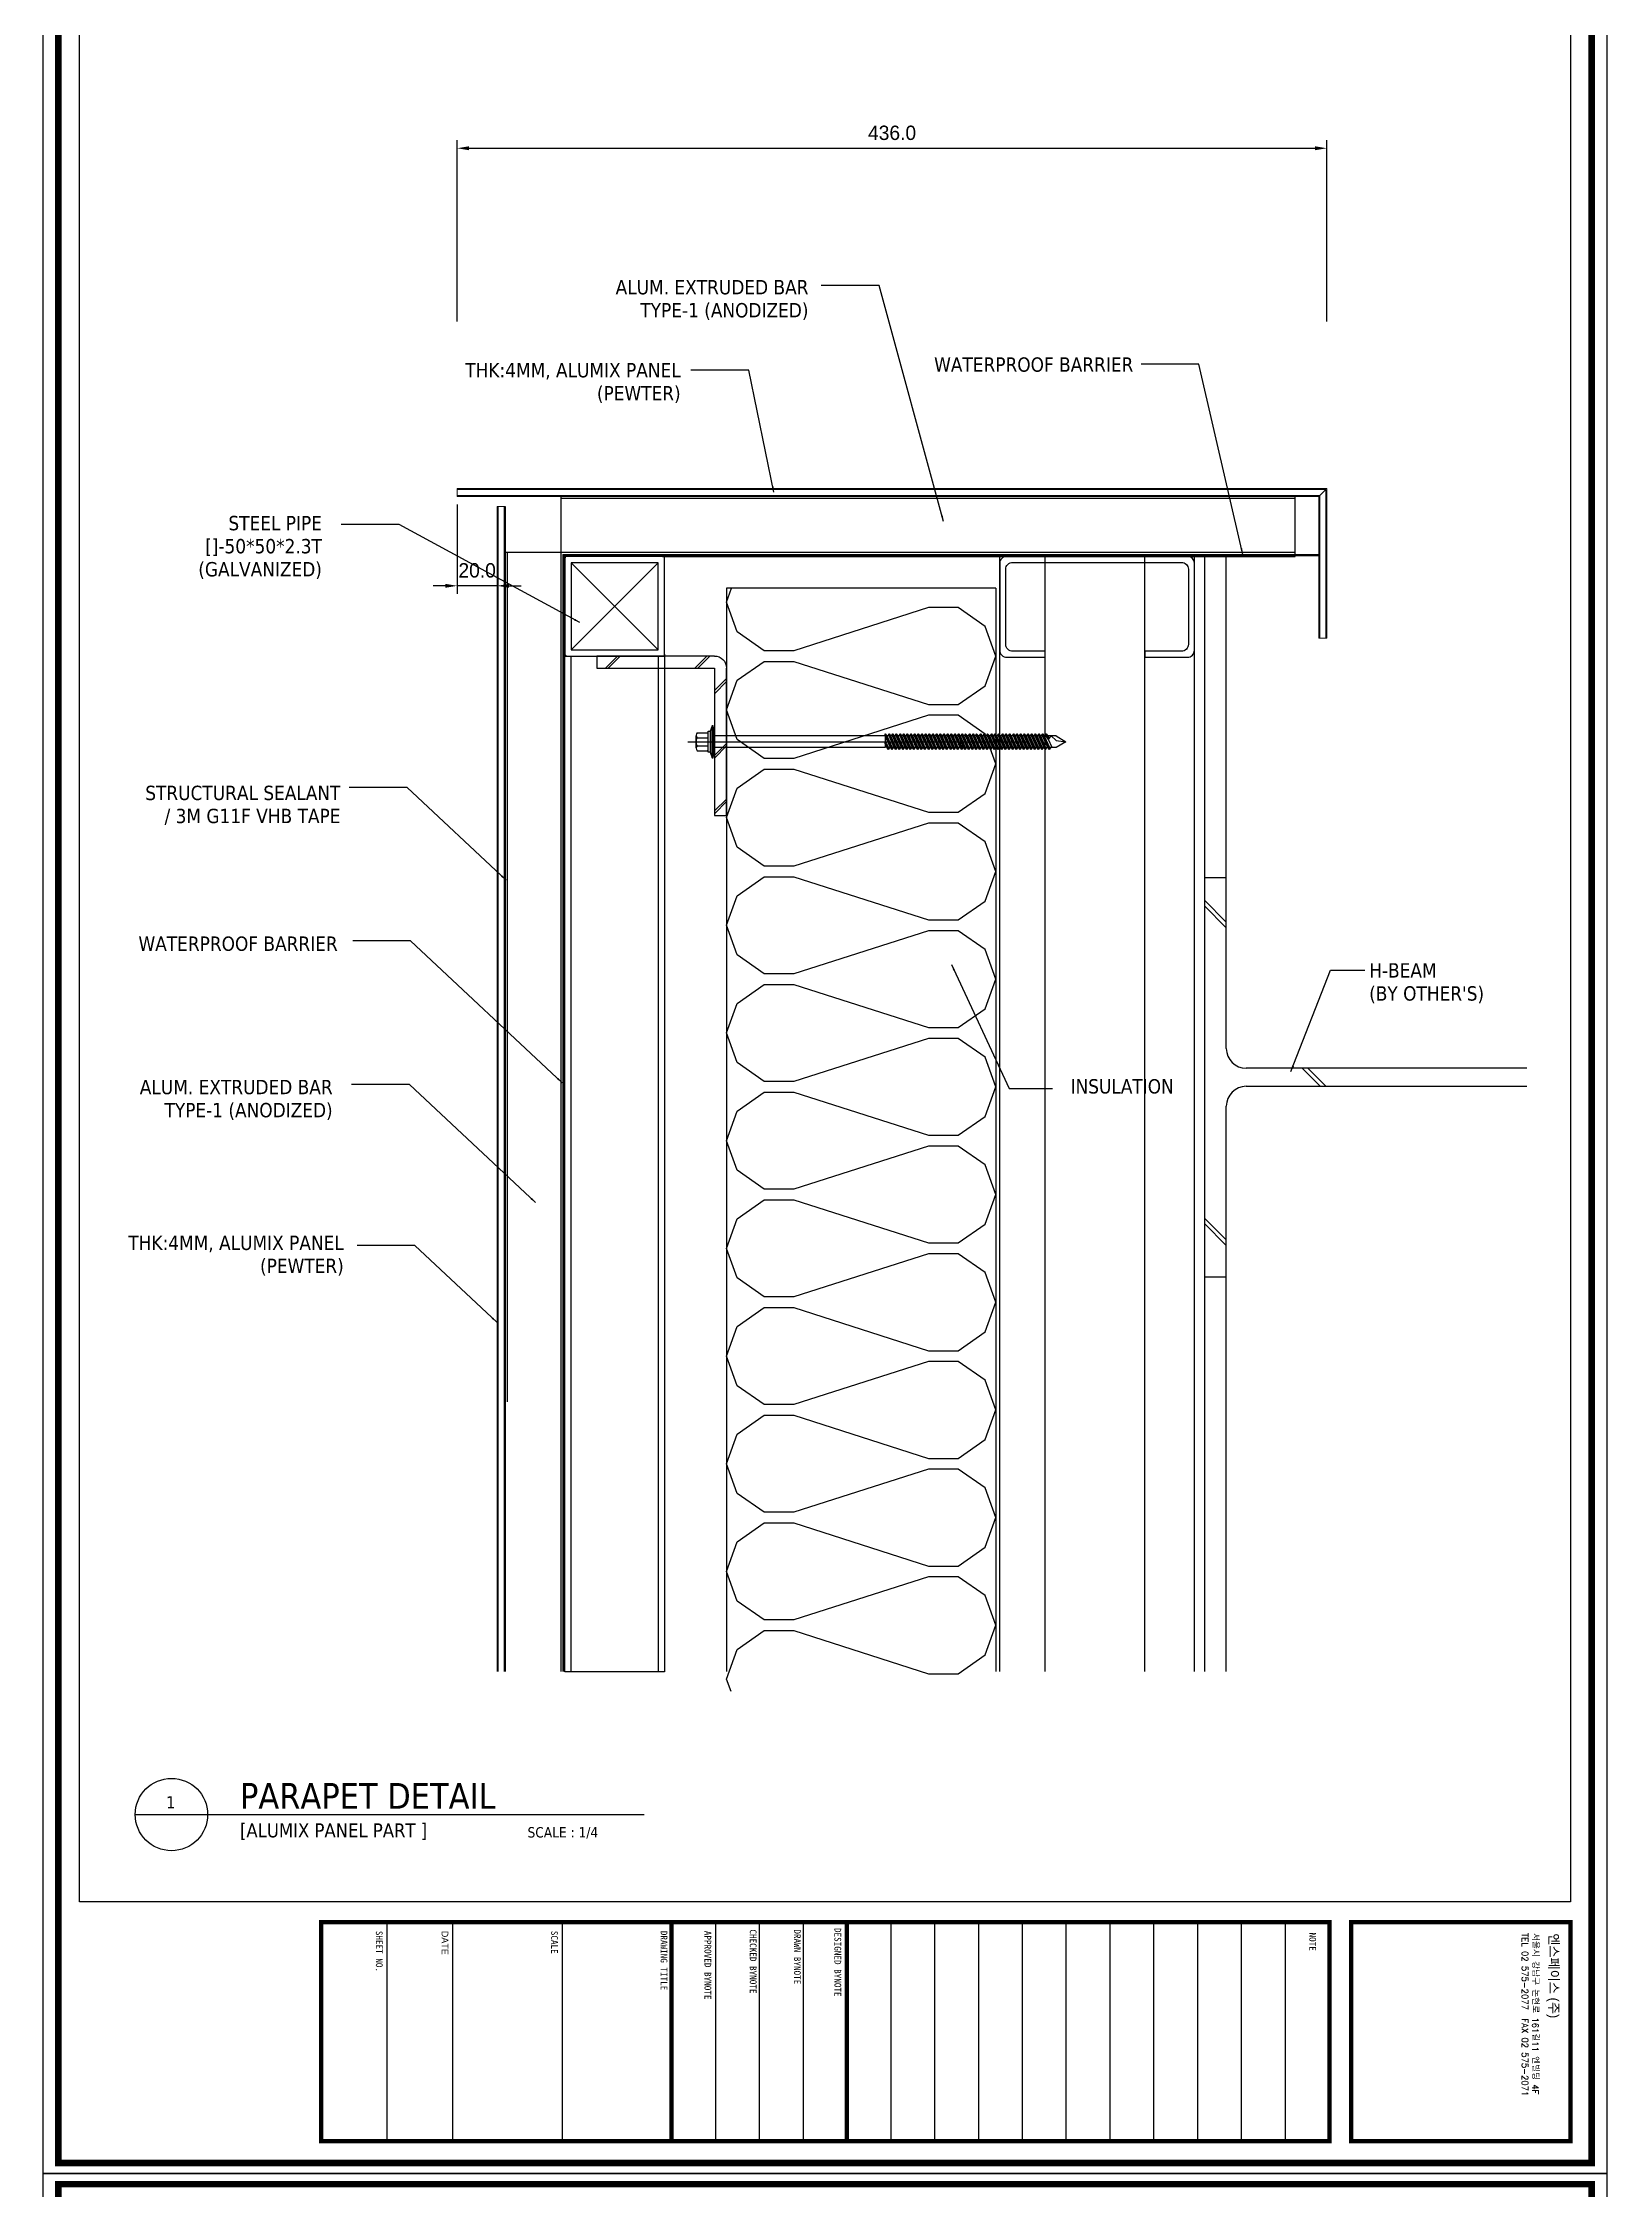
# Model space of a CAD drawing. Header units: millimetres. Extents: x 7297 to 60227, y -7497 to 19324.
# Drawn here: x 8487 to 9271, y 1352 to 2428 of the extents above; entities that cross this region are included whole.
import ezdxf

# ---------------------------------------------------------------- set-up
doc = ezdxf.new("R2010")
doc.units = ezdxf.units.MM
doc.linetypes.add('HIDDEN', pattern=[0.375, 0.25, -0.125])
doc.layers.add('NS_AL_PANEL', color=32, linetype='Continuous', lineweight=9)
for name, color, linetype in [('NS_BRACKET_NUTS', 1, 'Continuous'), ('NS_COL_D-GREY', 8, 'Continuous'), ('NS_COL_L-GREY', 8, 'Continuous'), ('NS_COL_WHITE', 7, 'Continuous'), ('NS_DIM', 1, 'Continuous'), ('NS_FORM', 7, 'Continuous'), ('NS_FRAME', 253, 'Continuous'), ('NS_INSUL', 8, 'Continuous'), ('NS_PIPE_FRAME', 2, 'Continuous'), ('NS_TEXT', 2, 'Continuous'), ('NS_WATERPROOF', 150, 'Continuous')]:
    doc.layers.add(name, color=color, linetype=linetype)
doc.styles.add('Expo M', font='Expo M.ttf')
doc.styles.add('HGTXT', font='romans.shx', dxfattribs={"bigfont": 'whgtxt.shx'})
doc.dimstyles.new('DS2', dxfattribs={"dimscale": 2, "dimtxt": 1.8, "dimasz": 1.5, "dimexe": 1, "dimexo": 1, "dimgap": 0.5, "dimtad": 1, "dimtoh": 1, "dimdec": 1, "dimzin": 1, "dimdsep": 46, "dimtxsty": 'Expo M', "dimcen": 2, "dimadec": 1, "dimazin": 0, "dimtfac": 1, "dimtdec": 4, "dimtix": 1, "dimtmove": 1, "dimatfit": 3, "dimfxl": 1, "dimtolj": 1, "dimtzin": 1, "dimarcsym": 0})
doc.dimstyles.new('N-SPACE', dxfattribs={"dimscale": 4, "dimtxt": 1.8, "dimasz": 1.5, "dimexe": 1, "dimexo": 1, "dimgap": 1, "dimtad": 1, "dimtoh": 1, "dimdec": 1, "dimzin": 1, "dimdsep": 46, "dimtxsty": 'Expo M', "dimcen": 2, "dimclrd": 1, "dimclre": 1, "dimclrt": 2, "dimadec": 1, "dimazin": 0, "dimtfac": 1, "dimtdec": 1, "dimtix": 1, "dimtmove": 1, "dimatfit": 3, "dimfxl": 1, "dimtolj": 1, "dimtzin": 1, "dimarcsym": 0})

# ---------------------------------------------------------------- blocks, each defined once
blk = doc.blocks.new('*D780')
at = {"layer": 'NS_DIM', "color": 1, "lineweight": -2, "transparency": 16777216}
for p, q in [((8694.7, 2196.3), (8694.7, 2151.6)), ((8714.7, 2191.3), (8714.7, 2151.6)), ((8688.7, 2155.6), (8682.7, 2155.6)), ((8714.7, 2155.6), (8694.7, 2155.6)), ((8720.7, 2155.6), (8726.7, 2155.6))]:
    blk.add_line(p, q, dxfattribs=at)
at = {"layer": 'NS_DIM', "color": 1, "transparency": 16777216}
for points in [[(8688.7, 2156.6), (8688.7, 2154.6), (8694.7, 2155.6)], [(8720.7, 2156.6), (8720.7, 2154.6), (8714.7, 2155.6)]]:
    blk.add_solid(points, dxfattribs=at)
at = {"layer": 'NS_DIM', "color": 2, "transparency": 16777216, "insert": (8704.7, 2163.3), "char_height": 7.2, "attachment_point": 5, "style": 'Expo M'}
blk.add_mtext('\\A1;20.0', dxfattribs=at)
blk = doc.blocks.new('*D779')
at = {"layer": 'NS_DIM', "color": 1, "lineweight": -2, "transparency": 16777216}
for p, q in [((8694.7, 2288.1), (8694.7, 2379)), ((9130.7, 2288.1), (9130.7, 2379)), ((8700.7, 2375), (9124.7, 2375))]:
    blk.add_line(p, q, dxfattribs=at)
at = {"layer": 'NS_DIM', "color": 1, "transparency": 16777216}
for points in [[(8700.7, 2376), (8700.7, 2374), (8694.7, 2375)], [(9124.7, 2376), (9124.7, 2374), (9130.7, 2375)]]:
    blk.add_solid(points, dxfattribs=at)
at = {"layer": 'NS_DIM', "color": 2, "transparency": 16777216, "insert": (8912.7, 2382.7), "char_height": 7.2, "attachment_point": 5, "style": 'Expo M'}
blk.add_mtext('\\A1;436.0', dxfattribs=at)
blk = doc.blocks.new('AL-TEMPLATE')
at = {"color": 8}
for p, q in [((2716.82, 1392.97), (2800.02, 1392.97)), ((2716.82, 1376.33), (2800.02, 1376.33)), ((2716.82, 1359.69), (2800.02, 1359.69)), ((2716.82, 1343.05), (2800.02, 1343.05)), ((2716.82, 1326.41), (2800.02, 1326.41)), ((2716.82, 1309.77), (2800.02, 1309.77)), ((2716.82, 1293.13), (2800.02, 1293.13)), ((2716.82, 1276.49), (2800.02, 1276.49)), ((2716.82, 1259.85), (2800.02, 1259.85)), ((2716.82, 1243.21), (2800.02, 1243.21)), ((2716.82, 1209.93), (2800.02, 1209.93)), ((2716.82, 1193.29), (2800.02, 1193.29)), ((2716.82, 1176.65), (2800.02, 1176.65)), ((2716.82, 1118.41), (2800.02, 1118.41)), ((2716.82, 1076.81), (2800.02, 1076.81)), ((2716.82, 1051.85), (2800.02, 1051.85))]:
    blk.add_line(p, q, dxfattribs=at)
at = {"color": 7, "ltscale": 2}
blk.add_lwpolyline([(1972.34, 1515.25), (1972.34, 921.25), (2812.34, 921.25), (2812.34, 1515.25)], close=True, dxfattribs=at)
at = {"color": 8}
for points, const_width in [([(1976.34, 1509.45), (2808.34, 1509.45), (2808.34, 927.05), (1976.34, 927.05)], 2.5), ([(2716.82, 1501.32), (2800.02, 1501.32), (2800.02, 1418.12), (2716.82, 1418.12)], 1.66), ([(2716.82, 1409.8), (2800.02, 1409.8), (2800.02, 1026.89), (2716.82, 1026.89)], 1.66)]:
    blk.add_lwpolyline(points, close=True, dxfattribs=dict(at, const_width=const_width))
at = {"color": 9}
blk.add_lwpolyline([(1984.07, 1501.32), (2709.08, 1501.32), (2709.08, 935.18), (1984.07, 935.18)], close=True, dxfattribs=at)
at = {"color": 8, "const_width": 1.66}
for points in [[(2716.82, 1226.57), (2800.02, 1226.57)], [(2716.82, 1160.01), (2800.02, 1160.01)]]:
    blk.add_lwpolyline(points, dxfattribs=at)
at = {"color": 146, "true_color": 0x105689, "insert": (2721.06, 1496.93), "char_height": 3.6698, "attachment_point": 1, "style": 'HGTXT'}
blk.add_mtext('{\\fExpo M|b0|i0|c129|p18;엔스페이스 (주)}', dxfattribs=at)
at = {"insert": (2720.94, 1489.17), "char_height": 2.3487, "attachment_point": 1, "style": 'HGTXT'}
blk.add_mtext('서울시 강남구 논현로 161길11 엔빌딩 4F\\PTEL 02 575-2077  FAX 02 575-2071', dxfattribs=at)
at = {"color": 8, "attachment_point": 1}
for s, insert, char_height, width in [('NOTE', (2720.76, 1404.73), 2.556, 438.9676), ('DESIGNED BYNOTE', (2719.01, 1224.39), 2.5559, 438.9676), ('DRAWN BYNOTE', (2719.56, 1209.04), 2.5559, 438.9676), ('CHECKED BYNOTE', (2719.56, 1192.25), 2.5559, 438.9676), ('APPROVED BYNOTE', (2720.1, 1175.04), 2.5559, 438.9676), ('DRAWING TITLE', (2720.1, 1158.4), 2.5559, 438.9675), ('SCALE', (2720.1, 1116.8), 2.556, 438.9675), ('{\\fﾱﾼﾸﾲ|b0|i0|c129|p49;DATE}', (2720.1, 1075.2), 2.5559, 438.9675), ('SHEET NO.', (2720.1, 1050.24), 2.556, 438.9675)]:
    blk.add_mtext(s, dxfattribs=dict(at, insert=insert, char_height=char_height, width=width))
blk = doc.blocks.new('sb150')
for p, q in [((3.9, 167.9), (-4, 164.4)), ((-1.1, 167.5), (-4, 166.3)), ((3.9, 166), (-4, 162.6)), ((3.9, 164.2), (-4, 160.8)), ((3.9, 162.4), (-4, 158.9)), ((-3, 171.3), (-3, 167.1)), ((-3, 166.3), (-3, 165.2)), ((-3, 164.4), (-3, 163.4)), ((-3, 162.6), (-3, 161.6)), ((2.9, 167.1), (2.9, 166)), ((2.9, 165.2), (2.9, 164.2)), ((2.9, 163.4), (2.9, 162.4)), ((2.9, 161.6), (2.9, 160.5)), ((2.9, 171.3), (2.9, 167.9)), ((3.9, 160.5), (-4, 157.1)), ((3.9, 158.7), (-4, 155.3)), ((3.9, 156.9), (-4, 153.4)), ((3.9, 155), (-4, 151.6)), ((3.9, 153.2), (-4, 149.8)), ((3.9, 151.4), (-4, 147.9)), ((-3, 160.8), (-3, 159.7)), ((-3, 158.9), (-3, 157.9)), ((-3, 157.1), (-3, 156.1)), ((-3, 155.3), (-3, 154.2)), ((-3, 153.4), (-3, 152.4)), ((-3, 151.6), (-3, 150.6)), ((3.9, 156.9), (-0.1, 155.1)), ((0, -13.4), (0, 156.8)), ((2.9, 159.7), (2.9, 158.7)), ((2.9, 157.9), (2.9, 156.9)), ((2.9, 156.1), (2.9, 155)), ((2.9, 154.2), (2.9, 153.2)), ((2.9, 152.4), (2.9, 151.4)), ((3.9, 149.5), (-4, 146.1)), ((3.9, 147.7), (-4, 144.3)), ((3.9, 145.9), (-4, 142.4)), ((3.9, 144), (-4, 140.6)), ((3.9, 142.2), (-4, 138.8)), ((3.9, 140.4), (-4, 136.9)), ((-3, 149.8), (-3, 148.7)), ((-3, 147.9), (-3, 146.9)), ((-3, 146.1), (-3, 145.1)), ((-3, 144.3), (-3, 143.3)), ((-3, 142.4), (-3, 141.4)), ((-3, 140.6), (-3, 139.6)), ((2.9, 150.6), (2.9, 149.5)), ((2.9, 148.7), (2.9, 147.7)), ((2.9, 146.9), (2.9, 145.9)), ((2.9, 145.1), (2.9, 144)), ((2.9, 143.2), (2.9, 142.2)), ((2.9, 141.4), (2.9, 140.4)), ((3.9, 138.5), (-4, 135.1)), ((3.9, 136.7), (-4, 133.3)), ((3.9, 134.9), (-4, 131.4)), ((3.9, 133), (-4, 129.6)), ((3.9, 131.2), (-4, 127.8)), ((3.9, 129.4), (-4, 125.9)), ((3.9, 138.5), (-4, 135.1)), ((-3, 135.1), (-3, 134.1)), ((-3, 133.3), (-3, 132.3)), ((-3, 131.4), (-3, 130.4)), ((-3, 129.6), (-3, 128.6)), ((-3, 138.8), (-3, 137.8)), ((-3, 136.9), (-3, 135.9)), ((2.9, 135.9), (2.9, 134.9)), ((2.9, 134.1), (2.9, 133)), ((2.9, 132.2), (2.9, 131.2)), ((2.9, 139.6), (2.9, 138.5)), ((2.9, 137.7), (2.9, 136.7)), ((2.9, 135.9), (2.9, 134.9)), ((2.9, 130.4), (2.9, 129.4)), ((3.9, 127.5), (-4, 124.1)), ((3.9, 125.7), (-4, 122.3)), ((3.9, 123.9), (-4, 120.5)), ((3.9, 122), (-4, 118.6)), ((3.9, 120.2), (-4, 116.8)), ((-3, 127.8), (-3, 126.8)), ((-3, 125.9), (-3, 124.9)), ((-3, 124.1), (-3, 123.1)), ((-3, 122.3), (-3, 121.3)), ((-3, 120.5), (-3, 119.4)), ((-3, 118.6), (-3, 117.6)), ((2.9, 128.6), (2.9, 127.5)), ((2.9, 126.7), (2.9, 125.7)), ((2.9, 124.9), (2.9, 123.9)), ((2.9, 123.1), (2.9, 122)), ((2.9, 121.2), (2.9, 120.2)), ((2.9, 119.4), (2.9, 118.4)), ((3.9, 118.4), (-4, 115)), ((3.9, 116.5), (-4, 113.1)), ((3.9, 114.7), (-4, 111.3)), ((3.9, 112.9), (-4, 109.5)), ((3.9, 111), (-4, 107.6)), ((3.9, 109.2), (-4, 105.8)), ((-3, 116.8), (-3, 115.8)), ((-3, 115), (-3, 113.9)), ((-3, 113.1), (-3, 112.1)), ((-3, 111.3), (-3, 110.3)), ((-3, 109.5), (-3, 108.4)), ((-3, 107.6), (-3, 106.6)), ((2.9, 117.6), (2.9, 116.5)), ((2.9, 115.7), (2.9, 114.7)), ((2.9, 113.9), (2.9, 112.9)), ((2.9, 112.1), (2.9, 111)), ((2.9, 110.2), (2.9, 109.2)), ((2.9, 108.4), (2.9, 107.4)), ((3.9, 107.4), (-4, 104)), ((3.9, 105.5), (-4, 102.1)), ((3.9, 103.7), (-4, 100.3)), ((3.9, 101.9), (-4, 98.5)), ((3.9, 100), (-4, 96.6)), ((3.9, 98.2), (-4, 94.8)), ((-3, 105.8), (-3, 104.8)), ((-3, 104), (-3, 102.9)), ((-3, 102.1), (-3, 101.1)), ((-3, 100.3), (-3, 99.3)), ((-3, 98.5), (-3, 97.4)), ((2.9, 104.7), (2.9, 103.7)), ((2.9, 106.6), (2.9, 105.5)), ((2.9, 102.9), (2.9, 101.9)), ((2.9, 101.1), (2.9, 100)), ((2.9, 99.2), (2.9, 98.2)), ((2.9, 97.4), (2.9, 96.4)), ((3.9, 96.4), (-4, 93)), ((3.9, 94.5), (-4, 91.1)), ((3.9, 92.7), (-4, 89.3)), ((3.9, 90.9), (-4, 87.5)), ((3.9, 89), (-4, 85.6)), ((-3, 96.6), (-3, 95.6)), ((-3, 94.8), (-3, 93.8)), ((-3, 93), (-3, 91.9)), ((-3, 91.1), (-3, 90.1)), ((-3, 89.3), (-3, 88.3)), ((-3, 87.5), (-3, 86.4)), ((-3, 87.5), (-3, 86.4)), ((3.9, 87.2), (-0.1, 85.5)), ((2.9, 93.7), (2.9, 92.7)), ((2.9, 91.9), (2.9, 90.9)), ((2.9, 90.1), (2.9, 89)), ((2.9, 95.6), (2.9, 94.5)), ((2.9, 95.6), (2.9, 94.5)), ((2.9, 88.2), (2.9, 87.2)), ((-3, 85.5), (-3, 0)), ((-3, 85.5), (2.9, 85.5)), ((2.9, 85.5), (2.9, 0)), ((-5, -3.2), (-5.3, -3.2)), ((-4.5, -8.7), (-4.5, -3.7)), ((3, -9.2), (-3, -9.2)), ((-2, -8.7), (-2, -3.2)), ((2, -8.7), (2, -3.2)), ((4.5, -8.7), (4.5, -3.7))]:
    blk.add_line(p, q)
for points in [[(-3, 171.3), (0, 176.1), (2.9, 171.3)], [(2.9, 169.3), (-1.1, 167.5), (-3, 168.7), (-0.7, 171.2), (0, 176.1)], [(-3, 165.9), (-4, 166.3), (-3, 165.5)], [(-3, 164), (-4, 164.4), (-3, 163.6)], [(-3, 162.2), (-4, 162.6), (-3, 161.8)], [(2.9, 168.3), (3.9, 167.9), (2.9, 168.7)], [(2.9, 168.3), (3.9, 167.9), (2.9, 168.7)], [(2.9, 166.4), (3.9, 166), (2.9, 166.8)], [(2.9, 166.4), (3.9, 166), (2.9, 166.8)], [(2.9, 164.6), (3.9, 164.2), (2.9, 165)], [(2.9, 164.6), (3.9, 164.2), (2.9, 165)], [(2.9, 162.8), (3.9, 162.4), (2.9, 163.2)], [(2.9, 162.8), (3.9, 162.4), (2.9, 163.2)], [(-3, 160.4), (-4, 160.8), (-3, 160)], [(-3, 158.5), (-4, 158.9), (-3, 158.1)], [(-3, 156.7), (-4, 157.1), (-3, 156.3)], [(-3, 154.9), (-4, 155.3), (-3, 154.5)], [(-3, 153), (-4, 153.4), (-3, 152.6)], [(-3, 151.2), (-4, 151.6), (-3, 150.8)], [(2.9, 160.9), (3.9, 160.5), (2.9, 161.3)], [(2.9, 160.9), (3.9, 160.5), (2.9, 161.3)], [(2.9, 159.1), (3.9, 158.7), (2.9, 159.5)], [(2.9, 159.1), (3.9, 158.7), (2.9, 159.5)], [(2.9, 157.3), (3.9, 156.9), (2.9, 157.7)], [(2.9, 157.3), (3.9, 156.9), (2.9, 157.7)], [(2.9, 157.3), (3.9, 156.9), (2.9, 157.7)], [(2.9, 157.3), (3.9, 156.9), (2.9, 157.7)], [(2.9, 155.4), (3.9, 155), (2.9, 155.8)], [(2.9, 155.4), (3.9, 155), (2.9, 155.8)], [(2.9, 153.6), (3.9, 153.2), (2.9, 154)], [(2.9, 153.6), (3.9, 153.2), (2.9, 154)], [(2.9, 151.8), (3.9, 151.4), (2.9, 152.2)], [(2.9, 151.8), (3.9, 151.4), (2.9, 152.2)], [(-3, 149.4), (-4, 149.8), (-3, 149)], [(-3, 147.5), (-4, 147.9), (-3, 147.1)], [(-3, 145.7), (-4, 146.1), (-3, 145.3)], [(-3, 143.9), (-4, 144.3), (-3, 143.5)], [(-3, 142), (-4, 142.4), (-3, 141.6)], [(-3, 140.2), (-4, 140.6), (-3, 139.8)], [(2.9, 149.9), (3.9, 149.5), (2.9, 150.3)], [(2.9, 149.9), (3.9, 149.5), (2.9, 150.3)], [(2.9, 148.1), (3.9, 147.7), (2.9, 148.5)], [(2.9, 148.1), (3.9, 147.7), (2.9, 148.5)], [(2.9, 146.3), (3.9, 145.9), (2.9, 146.7)], [(2.9, 146.3), (3.9, 145.9), (2.9, 146.7)], [(2.9, 144.4), (3.9, 144), (2.9, 144.8)], [(2.9, 144.4), (3.9, 144), (2.9, 144.8)], [(2.9, 142.6), (3.9, 142.2), (2.9, 143)], [(2.9, 142.6), (3.9, 142.2), (2.9, 143)], [(2.9, 140.8), (3.9, 140.4), (2.9, 141.2)], [(2.9, 140.8), (3.9, 140.4), (2.9, 141.2)], [(-3, 134.7), (-4, 135.1), (-3, 134.3)], [(-3, 132.9), (-4, 133.3), (-3, 132.5)], [(-3, 131), (-4, 131.4), (-3, 130.6)], [(-3, 129.2), (-4, 129.6), (-3, 128.8)], [(-3, 138.4), (-4, 138.8), (-3, 138)], [(-3, 136.5), (-4, 136.9), (-3, 136.1)], [(2.9, 138.9), (3.9, 138.5), (2.9, 139.3)], [(2.9, 138.9), (3.9, 138.5), (2.9, 139.3)], [(2.9, 137.1), (3.9, 136.7), (2.9, 137.5)], [(2.9, 137.1), (3.9, 136.7), (2.9, 137.5)], [(2.9, 135.3), (3.9, 134.9), (2.9, 135.7)], [(2.9, 135.3), (3.9, 134.9), (2.9, 135.7)], [(2.9, 135.3), (3.9, 134.9), (2.9, 135.7)], [(2.9, 135.3), (3.9, 134.9), (2.9, 135.7)], [(2.9, 133.4), (3.9, 133), (2.9, 133.8)], [(2.9, 133.4), (3.9, 133), (2.9, 133.8)], [(2.9, 131.6), (3.9, 131.2), (2.9, 132)], [(2.9, 131.6), (3.9, 131.2), (2.9, 132)], [(2.9, 129.8), (3.9, 129.4), (2.9, 130.2)], [(2.9, 129.8), (3.9, 129.4), (2.9, 130.2)], [(-3, 127.4), (-4, 127.8), (-3, 127)], [(-3, 125.5), (-4, 125.9), (-3, 125.1)], [(-3, 123.7), (-4, 124.1), (-3, 123.3)], [(-3, 121.9), (-4, 122.3), (-3, 121.5)], [(-3, 120), (-4, 120.5), (-3, 119.6)], [(-3, 118.2), (-4, 118.6), (-3, 117.8)], [(2.9, 127.9), (3.9, 127.5), (2.9, 128.3)], [(2.9, 127.9), (3.9, 127.5), (2.9, 128.3)], [(2.9, 126.1), (3.9, 125.7), (2.9, 126.5)], [(2.9, 126.1), (3.9, 125.7), (2.9, 126.5)], [(2.9, 124.3), (3.9, 123.9), (2.9, 124.7)], [(2.9, 124.3), (3.9, 123.9), (2.9, 124.7)], [(2.9, 122.4), (3.9, 122), (2.9, 122.8)], [(2.9, 122.4), (3.9, 122), (2.9, 122.8)], [(2.9, 120.6), (3.9, 120.2), (2.9, 121)], [(2.9, 120.6), (3.9, 120.2), (2.9, 121)], [(2.9, 118.8), (3.9, 118.4), (2.9, 119.2)], [(2.9, 118.8), (3.9, 118.4), (2.9, 119.2)], [(-3, 116.4), (-4, 116.8), (-3, 116)], [(-3, 114.5), (-4, 115), (-3, 114.1)], [(-3, 112.7), (-4, 113.1), (-3, 112.3)], [(-3, 110.9), (-4, 111.3), (-3, 110.5)], [(-3, 109.1), (-4, 109.5), (-3, 108.6)], [(-3, 107.2), (-4, 107.6), (-3, 106.8)], [(2.9, 116.9), (3.9, 116.5), (2.9, 117.3)], [(2.9, 116.9), (3.9, 116.5), (2.9, 117.3)], [(2.9, 115.1), (3.9, 114.7), (2.9, 115.5)], [(2.9, 115.1), (3.9, 114.7), (2.9, 115.5)], [(2.9, 113.3), (3.9, 112.9), (2.9, 113.7)], [(2.9, 113.3), (3.9, 112.9), (2.9, 113.7)], [(2.9, 111.4), (3.9, 111), (2.9, 111.8)], [(2.9, 111.4), (3.9, 111), (2.9, 111.8)], [(2.9, 109.6), (3.9, 109.2), (2.9, 110)], [(2.9, 109.6), (3.9, 109.2), (2.9, 110)], [(2.9, 107.8), (3.9, 107.4), (2.9, 108.2)], [(2.9, 107.8), (3.9, 107.4), (2.9, 108.2)], [(-3, 105.4), (-4, 105.8), (-3, 105)], [(-3, 103.6), (-4, 104), (-3, 103.1)], [(-3, 101.7), (-4, 102.1), (-3, 101.3)], [(-3, 99.9), (-4, 100.3), (-3, 99.5)], [(-3, 98.1), (-4, 98.5), (-3, 97.7)], [(2.9, 105.9), (3.9, 105.5), (2.9, 106.3)], [(2.9, 105.9), (3.9, 105.5), (2.9, 106.3)], [(2.9, 104.1), (3.9, 103.7), (2.9, 104.5)], [(2.9, 104.1), (3.9, 103.7), (2.9, 104.5)], [(2.9, 102.3), (3.9, 101.9), (2.9, 102.7)], [(2.9, 102.3), (3.9, 101.9), (2.9, 102.7)], [(2.9, 100.4), (3.9, 100), (2.9, 100.8)], [(2.9, 100.4), (3.9, 100), (2.9, 100.8)], [(2.9, 98.6), (3.9, 98.2), (2.9, 99)], [(2.9, 98.6), (3.9, 98.2), (2.9, 99)], [(2.9, 96.8), (3.9, 96.4), (2.9, 97.2)], [(2.9, 96.8), (3.9, 96.4), (2.9, 97.2)], [(-3, 96.2), (-4, 96.6), (-3, 95.8)], [(-3, 94.4), (-4, 94.8), (-3, 94)], [(-3, 92.6), (-4, 93), (-3, 92.2)], [(-3, 90.7), (-4, 91.1), (-3, 90.3)], [(-3, 88.9), (-4, 89.3), (-3, 88.5)], [(-3, 87.1), (-4, 87.5), (-3, 86.7)], [(2.9, 94.9), (3.9, 94.5), (2.9, 95.3)], [(2.9, 94.9), (3.9, 94.5), (2.9, 95.3)], [(2.9, 93.1), (3.9, 92.7), (2.9, 93.5)], [(2.9, 93.1), (3.9, 92.7), (2.9, 93.5)], [(2.9, 91.3), (3.9, 90.9), (2.9, 91.7)], [(2.9, 91.3), (3.9, 90.9), (2.9, 91.7)], [(2.9, 89.4), (3.9, 89), (2.9, 89.8)], [(2.9, 89.4), (3.9, 89), (2.9, 89.8)], [(2.9, 87.6), (3.9, 87.2), (2.9, 88)], [(2.9, 87.6), (3.9, 87.2), (2.9, 88)]]:
    blk.add_lwpolyline(points)
for points in [[(-4, 164.4), (-3, 165.2), (2.9, 167.9), (3.9, 167.9), (2.9, 167.1), (-3, 164.4)], [(-4, 166.3), (-3, 167.1), (-2.1, 167.5), (-1.1, 167.5), (-2.1, 166.7), (-3, 166.3)], [(-4, 162.6), (-3, 163.4), (2.9, 166), (3.9, 166), (2.9, 165.2), (-3, 162.6)], [(-4, 160.8), (-3, 161.6), (2.9, 164.2), (3.9, 164.2), (2.9, 163.4), (-3, 160.8)], [(-4, 158.9), (-3, 159.7), (2.9, 162.4), (3.9, 162.4), (2.9, 161.6), (-3, 158.9)], [(-4, 157.1), (-3, 157.9), (2.9, 160.5), (3.9, 160.5), (2.9, 159.7), (-3, 157.1)], [(-4, 155.3), (-3, 156.1), (2.9, 158.7), (3.9, 158.7), (2.9, 157.9), (-3, 155.3)], [(-4, 153.4), (-3, 154.2), (2.9, 156.9), (3.9, 156.9), (2.9, 156.1), (-3, 153.4)], [(-4, 151.6), (-3, 152.4), (2.9, 155), (3.9, 155), (2.9, 154.2), (-3, 151.6)], [(-4, 149.8), (-3, 150.6), (2.9, 153.2), (3.9, 153.2), (2.9, 152.4), (-3, 149.8)], [(-4, 147.9), (-3, 148.7), (2.9, 151.4), (3.9, 151.4), (2.9, 150.6), (-3, 147.9)], [(-4, 146.1), (-3, 146.9), (2.9, 149.5), (3.9, 149.5), (2.9, 148.7), (-3, 146.1)], [(-4, 144.3), (-3, 145.1), (2.9, 147.7), (3.9, 147.7), (2.9, 146.9), (-3, 144.3)], [(-4, 142.4), (-3, 143.3), (2.9, 145.9), (3.9, 145.9), (2.9, 145.1), (-3, 142.4)], [(-4, 140.6), (-3, 141.4), (2.9, 144), (3.9, 144), (2.9, 143.2), (-3, 140.6)], [(-4, 138.8), (-3, 139.6), (2.9, 142.2), (3.9, 142.2), (2.9, 141.4), (-3, 138.8)], [(-4, 136.9), (-3, 137.8), (2.9, 140.4), (3.9, 140.4), (2.9, 139.6), (-3, 136.9)], [(-4, 135.1), (-3, 135.9), (2.9, 138.5), (3.9, 138.5), (2.9, 137.7), (-3, 135.1)], [(-4, 133.3), (-3, 134.1), (2.9, 136.7), (3.9, 136.7), (2.9, 135.9), (-3, 133.3)], [(-4, 131.4), (-3, 132.3), (2.9, 134.9), (3.9, 134.9), (2.9, 134.1), (-3, 131.4)], [(-4, 129.6), (-3, 130.4), (2.9, 133), (3.9, 133), (2.9, 132.2), (-3, 129.6)], [(-4, 127.8), (-3, 128.6), (2.9, 131.2), (3.9, 131.2), (2.9, 130.4), (-3, 127.8)], [(-4, 125.9), (-3, 126.8), (2.9, 129.4), (3.9, 129.4), (2.9, 128.6), (-3, 125.9)], [(-4, 135.1), (-3, 135.9), (2.9, 138.5), (3.9, 138.5), (2.9, 137.7), (-3, 135.1)], [(-4, 124.1), (-3, 124.9), (2.9, 127.5), (3.9, 127.5), (2.9, 126.7), (-3, 124.1)], [(-4, 122.3), (-3, 123.1), (2.9, 125.7), (3.9, 125.7), (2.9, 124.9), (-3, 122.3)], [(-4, 120.5), (-3, 121.3), (2.9, 123.9), (3.9, 123.9), (2.9, 123.1), (-3, 120.5)], [(-4, 118.6), (-3, 119.4), (2.9, 122), (3.9, 122), (2.9, 121.2), (-3, 118.6)], [(-4, 116.8), (-3, 117.6), (2.9, 120.2), (3.9, 120.2), (2.9, 119.4), (-3, 116.8)], [(-4, 115), (-3, 115.8), (2.9, 118.4), (3.9, 118.4), (2.9, 117.6), (-3, 115)], [(-4, 113.1), (-3, 113.9), (2.9, 116.5), (3.9, 116.5), (2.9, 115.7), (-3, 113.1)], [(-4, 111.3), (-3, 112.1), (2.9, 114.7), (3.9, 114.7), (2.9, 113.9), (-3, 111.3)], [(-4, 109.5), (-3, 110.3), (2.9, 112.9), (3.9, 112.9), (2.9, 112.1), (-3, 109.5)], [(-4, 107.6), (-3, 108.4), (2.9, 111), (3.9, 111), (2.9, 110.2), (-3, 107.6)], [(-4, 105.8), (-3, 106.6), (2.9, 109.2), (3.9, 109.2), (2.9, 108.4), (-3, 105.8)], [(-4, 104), (-3, 104.8), (2.9, 107.4), (3.9, 107.4), (2.9, 106.6), (-3, 104)], [(-4, 102.1), (-3, 102.9), (2.9, 105.5), (3.9, 105.5), (2.9, 104.7), (-3, 102.1)], [(-4, 100.3), (-3, 101.1), (2.9, 103.7), (3.9, 103.7), (2.9, 102.9), (-3, 100.3)], [(-4, 98.5), (-3, 99.3), (2.9, 101.9), (3.9, 101.9), (2.9, 101.1), (-3, 98.5)], [(-4, 96.6), (-3, 97.4), (2.9, 100), (3.9, 100), (2.9, 99.2), (-3, 96.6)], [(-4, 94.8), (-3, 95.6), (2.9, 98.2), (3.9, 98.2), (2.9, 97.4), (-3, 94.8)], [(-4, 93), (-3, 93.8), (2.9, 96.4), (3.9, 96.4), (2.9, 95.6), (-3, 93)], [(-4, 91.1), (-3, 91.9), (2.9, 94.5), (3.9, 94.5), (2.9, 93.7), (-3, 91.1)], [(-4, 89.3), (-3, 90.1), (2.9, 92.7), (3.9, 92.7), (2.9, 91.9), (-3, 89.3)], [(-4, 87.5), (-3, 88.3), (2.9, 90.9), (3.9, 90.9), (2.9, 90.1), (-3, 87.5)], [(-4, 85.6), (-3, 86.4), (2.9, 89), (3.9, 89), (2.9, 88.2), (-3, 85.6)], [(-0.1, 85.5), (0.9, 86.3), (2.9, 87.2), (3.9, 87.2), (2.9, 86.4), (0.9, 85.5)], [(7, -0.7), (7, 0), (-7, 0), (-7, -0.7)], [(-8, -1.2), (8, -1.2), (8, -0.7), (-8, -0.7)], [(-5.3, -2.2), (5.2, -2.2), (8, -1.2), (-8, -1.2)], [(5.2, -2.2), (5.2, -3.2), (-5.3, -3.2), (-5.3, -2.2)]]:
    blk.add_lwpolyline(points, close=True)
for centre, radius, start, end in [((-5, -3.7), 0.5, 0, 90), ((-3.3, -7.4), 1.81, 226.3972, 313.6028), ((0, -5), 4.25, 241.9275, 298.0725), ((3.2, -7.4), 1.81, 226.3972, 313.6028), ((5, -3.7), 0.5, 90, 180)]:
    blk.add_arc(centre, radius, start, end)
blk = doc.blocks.new('A$C139D1078')
for p, q in [((24.2, 29.3), (98.2, 29.3)), ((24.2, 23.3), (24.2, 29.3)), ((98.2, 23.3), (24.2, 23.3)), ((25.2, 23.4), (31.2, 29.4)), ((26.5, 23.3), (32.5, 29.3)), ((53.1, 23.4), (59.1, 29.4)), ((54.4, 23.3), (60.4, 29.3)), ((85.5, 23.4), (91.5, 29.4)), ((86.9, 23.3), (92.9, 29.3)), ((98.2, -35.7), (98.2, 23.3)), ((104.2, 23.3), (104.2, -35.7)), ((98.2, 15), (104.2, 21)), ((98.2, 13.5), (104.2, 19.5)), ((98.2, -30), (104.2, -24)), ((98.2, -31.4), (104.2, -25.4)), ((104.2, -35.7), (98.2, -35.7))]:
    blk.add_line(p, q)
blk.add_arc((98.2, 23.3), 6, 0, 90)
blk = doc.blocks.new('*U98')
for p, q in [((1, 50), (0, 50)), ((0, 49), (0, 50)), ((0, 49), (0, 1)), ((49, 50), (1, 50)), ((3.2, 3.2), (46.8, 46.8)), ((46.8, 3.2), (3.2, 46.8)), ((49, 50), (50, 50)), ((50, 49), (50, 50)), ((50, 1), (50, 49)), ((0, 1), (0, 0)), ((1, 0), (0, 0)), ((50, 1), (50, 0)), ((1, 0), (49, 0)), ((49, 0), (50, 0))]:
    blk.add_line(p, q)
blk.add_lwpolyline([(3.2, 46.8), (3.2, 3.2), (46.8, 3.2), (46.8, 46.8)], close=True)
for centre, start, end in [((1, 49), 90, 180), ((49, 49), 0, 90), ((1, 1), 180, 270), ((49, 1), 270, 0)]:
    blk.add_arc(centre, 1, start, end)
blk = doc.blocks.new('*U192')
blk.add_lwpolyline([(0, 0), (50, 0), (50, 509.3), (0, 509.3)], close=True)
at = {"linetype": 'HIDDEN'}
blk.add_lwpolyline([(3.2, 0), (46.8, 0), (46.8, 509.3), (3.2, 509.3)], close=True, dxfattribs=at)

msp = doc.modelspace()

# ---------------------------------------------------------------- linework, layer by layer
at = {"layer": 'NS_AL_PANEL'}
for p, q in [((9130.69, 2204.35), (8694.69, 2204.35)), ((8694.69, 2200.35), (8694.69, 2204.35)), ((9130.19, 2203.85), (8694.69, 2203.85)), ((9127.19, 2200.85), (8694.69, 2200.85)), ((9126.69, 2200.35), (8694.69, 2200.35)), ((9126.69, 2200.35), (9130.19, 2203.85)), ((9126.69, 2200.35), (9126.69, 2129.35)), ((9127.19, 2200.85), (9127.19, 2129.35)), ((9130.19, 2203.85), (9130.19, 2129.35)), ((9130.69, 2204.35), (9130.69, 2129.35)), ((8718.69, 2195.35), (8714.69, 2195.35)), ((8714.69, 1611.09), (8714.69, 2195.35)), ((8715.19, 2195.35), (8715.19, 1611.09)), ((8718.19, 2195.35), (8718.19, 1611.09)), ((8718.69, 2195.35), (8718.69, 1611.09)), ((9126.69, 2129.35), (9130.69, 2129.35))]:
    msp.add_line(p, q, dxfattribs=at)
at = {"layer": 'NS_COL_D-GREY'}
for p, q in [((9069.25, 2170.35), (9069.25, 1611.09)), ((9080.25, 1923.64), (9080.25, 2170.35)), ((9080.25, 2009.14), (9069.25, 2009.14)), ((9069.25, 1997.91), (9080.25, 1986.91)), ((9069.25, 1995.08), (9080.25, 1984.08)), ((9230.84, 1913.64), (9090.25, 1913.64)), ((9118.33, 1913.64), (9127.33, 1904.64)), ((9121.21, 1913.59), (9130.16, 1904.64)), ((9080.25, 1611.09), (9080.25, 1894.64)), ((9090.25, 1904.64), (9230.84, 1904.64)), ((9069.25, 1838.58), (9080.25, 1827.58)), ((9069.25, 1835.75), (9080.25, 1824.75)), ((9069.25, 1809.14), (9080.25, 1809.14))]:
    msp.add_line(p, q, dxfattribs=at)
for centre, start, end in [((9090.25, 1923.64), 180, 270), ((9090.25, 1894.64), 90, 180)]:
    msp.add_arc(centre, 10, start, end, dxfattribs=at)
at = {"layer": 'NS_COL_L-GREY'}
for p, q in [((8746.69, 2200.35), (8746.69, 1611.09)), ((9114.69, 2199.35), (8746.69, 2199.35)), ((9114.69, 2170.35), (9114.69, 2200.35)), ((8718.69, 2195.35), (8718.69, 1611.09)), ((9114.69, 2172.35), (8718.69, 2172.35)), ((8719.69, 2172.35), (8719.69, 1746.35)), ((8798.69, 2170.35), (9114.69, 2170.35))]:
    msp.add_line(p, q, dxfattribs=at)
at = {"layer": 'NS_COL_WHITE'}
msp.add_line((8533.32, 1539.44), (8788.46, 1539.44), dxfattribs=at)
msp.add_circle((8551.46, 1539.44), 18.14, dxfattribs=at)
at = {"layer": 'NS_FRAME'}
for p, q in [((8966.69, 1611.09), (8966.69, 2170.35)), ((8989.38, 1611.09), (8989.38, 2170.35)), ((9039.49, 1611.09), (9039.49, 2170.35)), ((9064.25, 1611.09), (9064.25, 2170.35))]:
    msp.add_line(p, q, dxfattribs=at)
msp.add_lwpolyline([(8973.17, 2122.77, -0.4142136), (8969.69, 2126.25), (8969.69, 2163.87, -0.4142136), (8973.17, 2167.35), (9057.77, 2167.35, -0.4142136), (9061.25, 2163.87), (9061.25, 2126.25, -0.4142136), (9057.77, 2122.77), (9039.49, 2122.77), (9039.49, 2119.77), (9060.77, 2119.77, 0.4142136), (9064.25, 2123.25), (9064.25, 2166.87, 0.4142136), (9060.77, 2170.35), (8970.17, 2170.35, 0.4142136), (8966.69, 2166.87), (8966.69, 2123.25, 0.4142136), (8970.17, 2119.77), (8989.38, 2119.77), (8989.38, 2122.77)], format="xyb", close=True, dxfattribs=at)
at = {"layer": 'NS_INSUL'}
msp.add_line((8964.69, 2154.35), (8964.69, 1611.09), dxfattribs=at)
for points in [[(8829.69, 1877.35), (8835.09, 1892.2), (8848.59, 1901.65), (8863.44, 1901.65), (8930.94, 1880.05), (8945.79, 1880.05), (8959.29, 1889.5), (8964.69, 1904.35), (8959.29, 1919.2), (8945.79, 1928.65), (8930.94, 1928.65), (8863.44, 1907.05), (8848.59, 1907.05), (8835.09, 1916.5), (8829.69, 1931.35), (8835.09, 1946.2), (8848.59, 1955.65), (8863.44, 1955.65), (8930.94, 1934.05), (8945.79, 1934.05), (8959.29, 1943.5), (8964.69, 1958.35), (8959.29, 1973.2), (8945.79, 1982.65), (8930.94, 1982.65), (8863.44, 1961.05), (8848.59, 1961.05), (8835.09, 1970.5), (8829.69, 1985.35), (8835.09, 2000.2), (8848.59, 2009.65), (8863.44, 2009.65), (8930.94, 1988.05), (8945.79, 1988.05), (8959.29, 1997.5), (8964.69, 2012.35), (8959.29, 2027.2), (8945.79, 2036.65), (8930.94, 2036.65), (8863.44, 2015.05), (8848.59, 2015.05), (8835.09, 2024.5), (8829.69, 2039.35), (8835.09, 2054.2), (8848.59, 2063.65), (8863.44, 2063.65), (8930.94, 2042.05), (8945.79, 2042.05), (8959.29, 2051.5), (8964.69, 2066.35), (8959.29, 2081.2), (8945.79, 2090.65), (8930.94, 2090.65), (8863.44, 2069.05), (8848.59, 2069.05), (8835.09, 2078.5), (8829.69, 2093.35), (8835.09, 2108.2), (8848.59, 2117.65), (8863.44, 2117.65), (8930.94, 2096.05), (8945.79, 2096.05), (8959.29, 2105.5), (8964.69, 2120.35), (8959.29, 2135.2), (8945.79, 2144.65), (8930.94, 2144.65), (8863.44, 2123.05), (8848.59, 2123.05), (8835.09, 2132.5), (8829.69, 2147.35), (8832.24, 2154.35)], [(8848.59, 1961.05), (8835.09, 1970.5)], [(8831.96, 1601.11), (8829.69, 1607.35), (8835.09, 1622.2), (8848.59, 1631.65), (8863.44, 1631.65), (8930.94, 1610.05), (8945.79, 1610.05), (8959.29, 1619.5), (8964.69, 1634.35), (8959.29, 1649.2), (8945.79, 1658.65), (8930.94, 1658.65), (8863.44, 1637.05), (8848.59, 1637.05), (8835.09, 1646.5), (8829.69, 1661.35), (8835.09, 1676.2), (8848.59, 1685.65), (8863.44, 1685.65), (8930.94, 1664.05), (8945.79, 1664.05), (8959.29, 1673.5), (8964.69, 1688.35), (8959.29, 1703.2), (8945.79, 1712.65), (8930.94, 1712.65), (8863.44, 1691.05), (8848.59, 1691.05), (8835.09, 1700.5), (8829.69, 1715.35), (8835.09, 1730.2), (8848.59, 1739.65), (8863.44, 1739.65), (8930.94, 1718.05), (8945.79, 1718.05), (8959.29, 1727.5), (8964.69, 1742.35), (8959.29, 1757.2), (8945.79, 1766.65), (8930.94, 1766.65), (8863.44, 1745.05), (8848.59, 1745.05), (8835.09, 1754.5), (8829.69, 1769.35), (8835.09, 1784.2), (8848.59, 1793.65), (8863.44, 1793.65), (8930.94, 1772.05), (8945.79, 1772.05), (8959.29, 1781.5), (8964.69, 1796.35), (8959.29, 1811.2), (8945.79, 1820.65), (8930.94, 1820.65), (8863.44, 1799.05), (8848.59, 1799.05), (8835.09, 1808.5), (8829.69, 1823.35), (8835.09, 1838.2), (8848.59, 1847.65), (8863.44, 1847.65), (8930.94, 1826.05), (8945.79, 1826.05), (8959.29, 1835.5), (8964.69, 1850.35), (8959.29, 1865.2), (8945.79, 1874.65), (8930.94, 1874.65), (8863.44, 1853.05), (8848.59, 1853.05), (8835.09, 1862.5), (8829.69, 1877.35)]]:
    msp.add_lwpolyline(points, dxfattribs=at)
at = {"layer": 'NS_WATERPROOF', "ltscale": 3}
for p, q in [((8747.69, 2171.35), (8747.69, 1611.09)), ((8747.69, 2171.35), (9126.69, 2171.35)), ((8747.69, 2170.85), (9126.69, 2170.85)), ((8748.19, 2171.35), (8748.19, 1611.09))]:
    msp.add_line(p, q, dxfattribs=at)
at = {"layer": 'NS_WATERPROOF'}
msp.add_lwpolyline([(8964.69, 2154.35), (8829.69, 2154.35), (8829.69, 1611.09)], dxfattribs=at)

# ---------------------------------------------------------------- block references
at = {"layer": 'NS_BRACKET_NUTS', "xscale": -1, "rotation": 270}
msp.add_blockref('A$C139D1078', (8800.38, 2016.17), dxfattribs=at)
at = {"layer": 'NS_BRACKET_NUTS', "rotation": 270}
msp.add_blockref('sb150', (8823.69, 2077.35), dxfattribs=at)
at = {"layer": 'NS_FORM', "xscale": 1.32, "yscale": 1.32, "zscale": 1.32, "rotation": 270}
for p in [(7270.99, 5071.67), (7270.99, 3962.87)]:
    msp.add_blockref('AL-TEMPLATE', p, dxfattribs=at)
at = {"layer": 'NS_FRAME', "xscale": -1, "rotation": 180}
msp.add_blockref('*U192', (8748.69, 2120.35), dxfattribs=at)
at = {"layer": 'NS_PIPE_FRAME'}
msp.add_blockref('*U98', (8748.69, 2120.35), dxfattribs=at)

# ---------------------------------------------------------------- texts
at = {"layer": 'NS_TEXT', "line_spacing_factor": 0.963855}
for s, insert, char_height, width, attachment_point in [('\\pxqr;{\\fTahoma|b0|i0|c0|p34;ALUM. EXTRUDED BAR\\fTahoma|b0|i0|c129|p34;\\PTYPE-1 \\fTahoma|b0|i0|c0|p34;(\\fTahoma|b0|i0|c129|p34;ANODIZED\\fTahoma|b0|i0|c0|p34;)}', (8755.44, 2308.95), 7.2, 115.355, 1), ('\\pxqr;{\\fTahoma|b0|i0|c0|p34;T\\fTahoma|b0|i0|c129|p34;HK:4MM,\\fTahoma|b0|i0|c0|p34; \\fTahoma|b0|i0|c129|p34;ALUMIX\\fTahoma|b0|i0|c0|p34; PANEL\\P(PEWTER)}', (8670.63, 2267.33), 7.2, 136.0889, 1), ('\\fTahoma;WATERPROOF BARRIER', (9033.64, 2270.14), 7.2, 112.4594, 3), ('\\pxqr;{\\fTahoma|b0|i0|c0|p34;STEEL PIPE\\P[]-50*50*\\fTahoma|b0|i0|c129|p34;2\\fTahoma|b0|i0|c0|p34;.\\fTahoma|b0|i0|c129|p34;3\\fTahoma|b0|i0|c0|p34;T\\P(GALVANIZED)}', (8555.85, 2190.64), 7.2, 71.0245, 1), ('\\pxqr;{\\fTahoma|b0|i0|c0|p34;STRUCTURAL SEALANT\\P/ 3M G11F VHB TAPE}', (8526.83, 2035.66), 7.2, 109.3471, 7), ('\\fTahoma;WATERPROOF BARRIER', (8634.79, 1979.75), 7.2, 112.4594, 3), ("\\fTahoma;H-BEAM\\P(BY OTHER'S)", (9151.87, 1966.36), 7.2, 66.8903, 1), ('\\pxqr;{\\fTahoma|b0|i0|c0|p34;ALUM. EXTRUDED BAR\\fTahoma|b0|i0|c129|p34;\\PTYPE-1 \\fTahoma|b0|i0|c0|p34;(\\fTahoma|b0|i0|c129|p34;ANODIZED\\fTahoma|b0|i0|c0|p34;)}', (8516.91, 1907.86), 7.2, 115.355, 1), ('\\pxql;{\\fTahoma|b0|i0|c0|p34;INSULATION}', (9120.67, 1908.21), 7.2, 118.4981, 3), ('\\pxqr;{\\fTahoma|b0|i0|c0|p34;T\\fTahoma|b0|i0|c129|p34;HK:4MM,\\fTahoma|b0|i0|c0|p34; \\fTahoma|b0|i0|c129|p34;ALUMIX\\fTahoma|b0|i0|c0|p34; PANEL\\P(PEWTER)}', (8501.75, 1829.75), 7.2, 136.0889, 1), ('{\\fTahoma|b0|i0|c129|p34;PARAPET\\fTahoma|b0|i0|c0|p34; DETAIL}', (8585.81, 1542.32), 12.96, 191.1391, 7), ('\\fTahoma;1', (8548.85, 1542.62), 6, 8.9419, 7), ('\\fTahoma;[ALUMIX PANEL PART ]', (8585.81, 1526.74), 7, 105.1355, 7), ('\\fTahoma;SCALE : 1/4', (8729.97, 1527.28), 5.184, 42.074, 7)]:
    msp.add_mtext(s, dxfattribs=dict(at, insert=insert, char_height=char_height, width=width, attachment_point=attachment_point))

# ---------------------------------------------------------------- dimensions: what is measured, and where the dimension line sits
at = {"layer": 'NS_DIM'}
dim = msp.add_linear_dim(base=(9130.69, 2374.96), p1=(8694.69, 2284.08), p2=(9130.69, 2284.08), dimstyle='N-SPACE', dxfattribs=at)
dim.commit()
dim.dimension.update_dxf_attribs({"geometry": '*D779', "text_midpoint": (8912.69, 2382.74)})
dim = msp.add_linear_dim(base=(8694.69, 2155.56), p1=(8714.69, 2195.35), p2=(8694.69, 2200.35), angle=180, dimstyle='N-SPACE', dxfattribs=at)
dim.commit()
dim.dimension.update_dxf_attribs({"geometry": '*D780', "text_midpoint": (8704.69, 2163.35)})

# ---------------------------------------------------------------- leaders
for points in [[(8938.52, 2187.83), (8906.15, 2306.15), (8877.16, 2306.15)], [(8853.49, 2202.5), (8840.83, 2263.8), (8811.84, 2263.8)], [(9088.5, 2171.35), (9066.53, 2266.73), (9037.54, 2266.73)], [(8756.15, 2137.21), (8665.6, 2186.33), (8636.61, 2186.33)], [(8719.25, 2007.95), (8669.58, 2054.49), (8640.59, 2054.49)], [(8747.35, 1906.35), (8671.36, 1977.55), (8642.37, 1977.55)], [(8942.51, 1965.64), (8971.38, 1903.48), (8993.19, 1903.48)], [(9112.66, 1912.06), (9132.51, 1962.86), (9149.75, 1962.86)], [(8734, 1846.31), (8670.74, 1905.57), (8641.75, 1905.57)], [(8714.5, 1786.34), (8673.48, 1824.77), (8644.49, 1824.77)]]:
    msp.add_leader(points, dimstyle='DS2', override={"dimgap": 0.5, "dimtad": 0}, dxfattribs=at)

doc.saveas('drawing.dxf')
